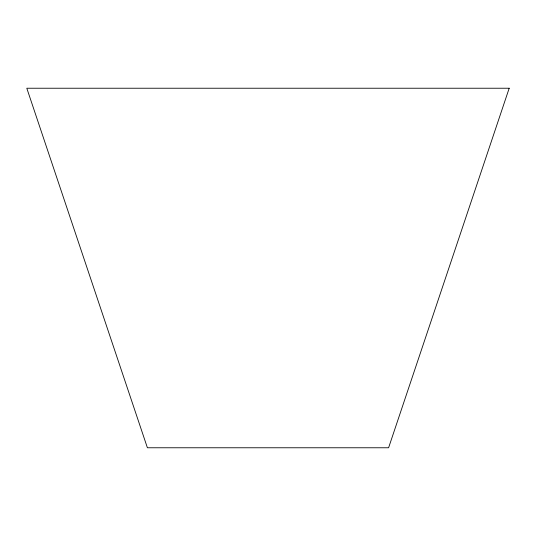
<?xml version="1.0" encoding="UTF-8"?>
<svg xmlns="http://www.w3.org/2000/svg" width="536" height="536" viewBox="0 0 536 536"><rect width="100%" height="100%" fill="white"/><g stroke="black" fill="none" stroke-linecap="round" stroke-linejoin="round"><path stroke-width="0.8" d="M509.2 88.232L388.6 447.768L147.4 447.768L26.8 88.232L509.2 88.232"/></g></svg>
